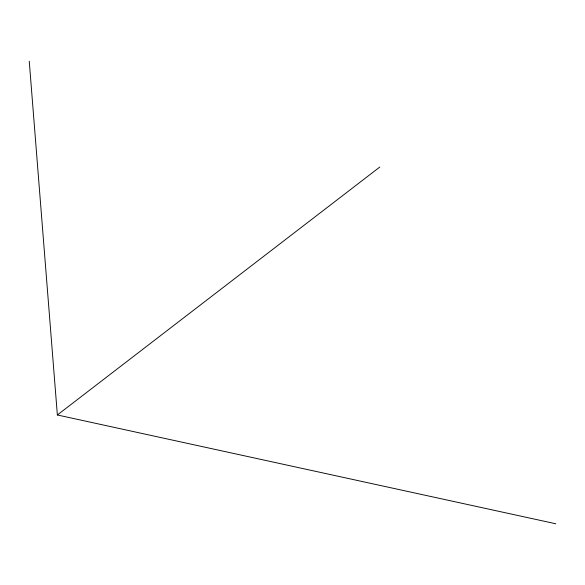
<?xml version="1.0" encoding="UTF-8"?>
<svg xmlns="http://www.w3.org/2000/svg" width="585" height="585" viewBox="0 0 585 585"><rect width="100%" height="100%" fill="white"/><g stroke="black" fill="none" stroke-linecap="round" stroke-linejoin="round"><path stroke-width="0.88" d="M29.25 61.242L57.359 414.977L379.782 167.061M57.359 414.977L555.75 523.758"/></g></svg>
